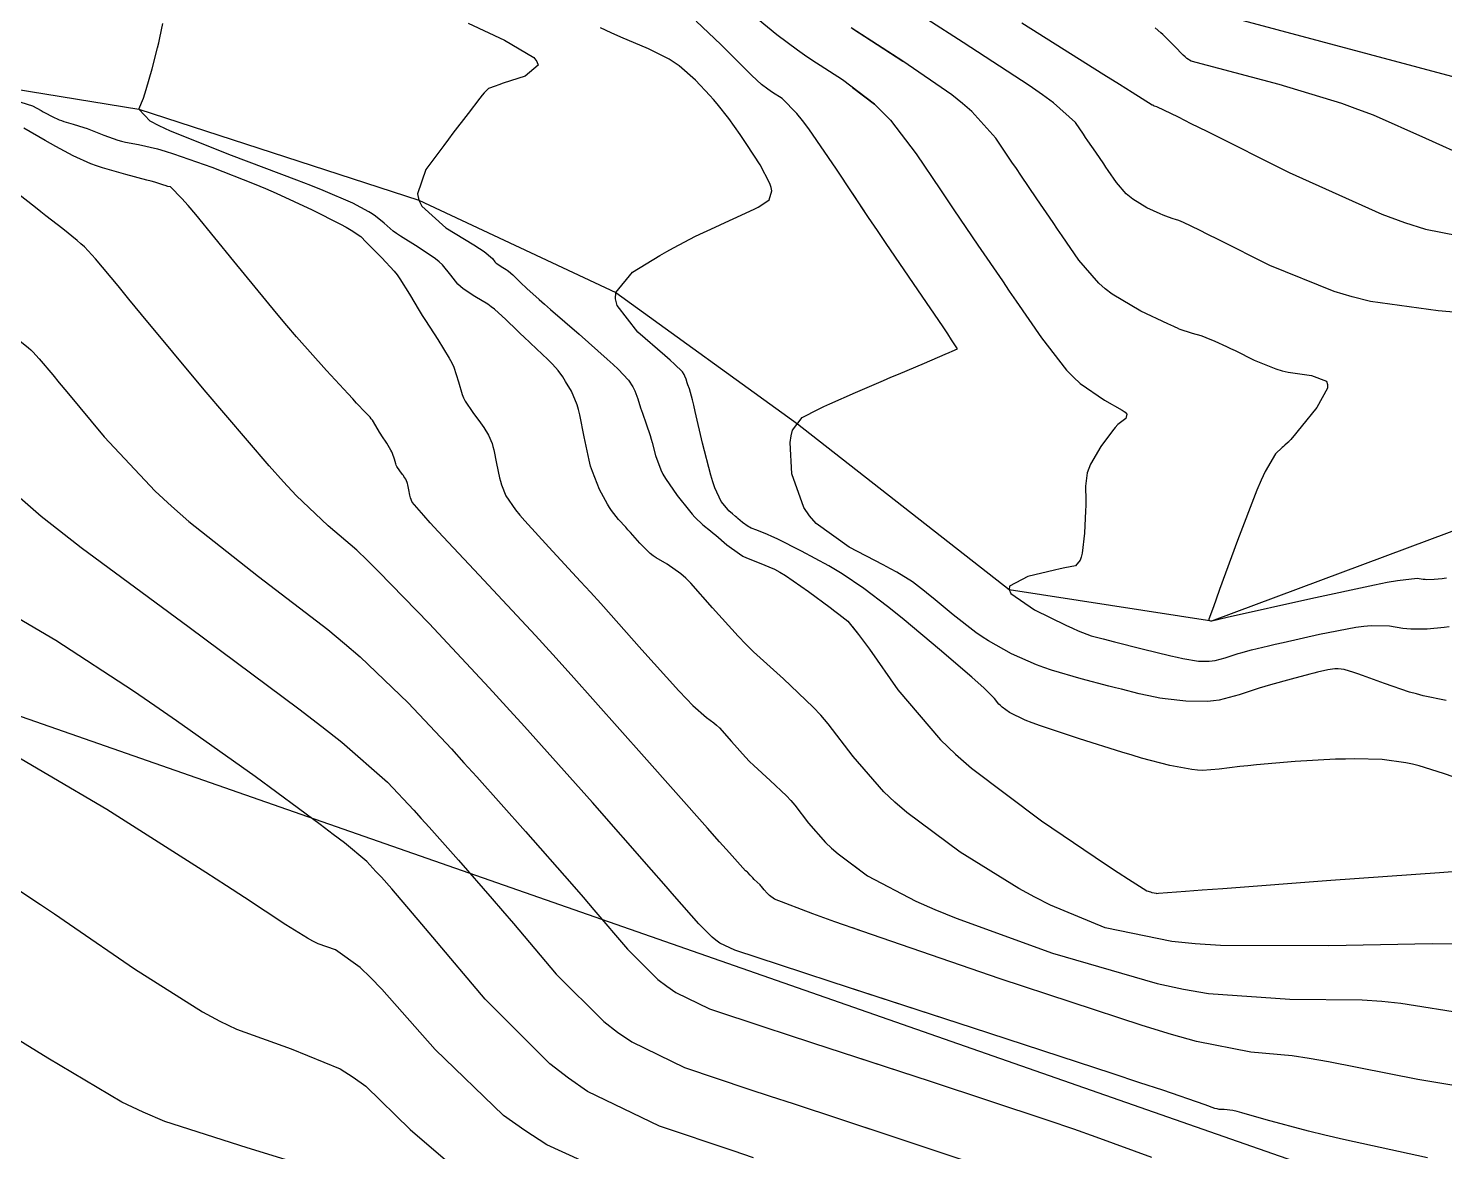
# Model space of a CAD drawing. Header units: metres. Extents: x 837475 to 838479, y 1189012 to 1191015.
# Drawn here: x 837783.6 to 837854.6, y 1190107.6 to 1190164 of the extents above; entities that cross this region are included whole.
import ezdxf

# ---------------------------------------------------------------- set-up
doc = ezdxf.new("R2010")
doc.units = ezdxf.units.M
doc.header["$LTSCALE"] = 0.3
for name, color, linetype in [('COTAS 10', 1, 'Continuous'), ('COTAS INT', 252, 'Continuous'), ('DRENAJE', 5, 'Continuous'), ('VIA2', 121, 'Continuous')]:
    doc.layers.add(name, color=color, linetype=linetype)

msp = doc.modelspace()

# ---------------------------------------------------------------- linework, layer by layer
at = {"layer": 'COTAS 10'}
for points in [[(837855.116, 1190118.013), (837854.014, 1190118.017), (837848.835, 1190117.915), (837843.388, 1190117.937), (837842.118, 1190118.02), (837840.952, 1190118.136), (837837.602, 1190118.833), (837834.858, 1190119.97), (837834.074, 1190120.364), (837833.28, 1190120.793), (837830.324, 1190122.625), (837827.662, 1190124.612), (837827.053, 1190125.138), (837826.5, 1190125.653), (837824.963, 1190127.428), (837823.711, 1190129.062), (837823.338, 1190129.489), (837822.953, 1190129.905), (837821.464, 1190131.316), (837819.967, 1190132.679), (837819.576, 1190133.064), (837819.196, 1190133.454), (837817.907, 1190134.889), (837816.816, 1190136.112), (837816.559, 1190136.367), (837816.322, 1190136.585), (837815.633, 1190137.071), (837815.081, 1190137.386), (837814.932, 1190137.496), (837814.784, 1190137.616), (837814.261, 1190138.132), (837813.784, 1190138.668), (837813.664, 1190138.8), (837813.55, 1190138.926), (837813.183, 1190139.321), (837812.838, 1190139.762), (837812.737, 1190139.917), (837812.634, 1190140.086), (837812.243, 1190140.813), (837811.877, 1190141.716), (837811.79, 1190141.996), (837811.71, 1190142.289), (837811.47, 1190143.454), (837811.25, 1190144.566), (837811.181, 1190144.826), (837811.109, 1190145.065), (837810.823, 1190145.753), (837810.535, 1190146.246), (837810.463, 1190146.362), (837810.394, 1190146.47), (837810.169, 1190146.785), (837809.877, 1190147.109), (837809.765, 1190147.223), (837809.64, 1190147.347), (837809.074, 1190147.881), (837808.44, 1190148.472), (837808.272, 1190148.632), (837808.107, 1190148.791), (837807.538, 1190149.351), (837806.966, 1190149.864), (837806.799, 1190149.992), (837806.629, 1190150.114), (837805.985, 1190150.507), (837805.394, 1190150.887), (837805.258, 1190151.001), (837805.133, 1190151.12), (837804.78, 1190151.581), (837804.36, 1190152.092), (837804.192, 1190152.241), (837804.002, 1190152.394), (837803.131, 1190152.975), (837802.253, 1190153.526), (837802.058, 1190153.66), (837801.884, 1190153.786), (837801.43, 1190154.176), (837800.997, 1190154.535), (837800.836, 1190154.642), (837800.657, 1190154.753), (837799.863, 1190155.181), (837798.375, 1190155.821), (837797.758, 1190156.065), (837797.053, 1190156.339), (837793.768, 1190157.571), (837790.705, 1190158.794), (837790.139, 1190159.062), (837789.696, 1190159.299), (837789.115, 1190159.904), (837789.351, 1190160.459), (837789.423, 1190160.666), (837789.497, 1190160.896), (837789.787, 1190161.92), (837790.057, 1190162.982), (837790.118, 1190163.237), (837790.173, 1190163.475), (837790.325, 1190164.192)], [(837841.307, 1190148.888), (837841.045, 1190148.998), (837840.749, 1190149.128), (837839.392, 1190149.762), (837837.955, 1190150.62), (837837.607, 1190150.89), (837837.282, 1190151.175), (837836.291, 1190152.321), (837835.451, 1190153.548), (837835.221, 1190153.883), (837834.993, 1190154.217), (837834.177, 1190155.406), (837833.372, 1190156.589), (837833.149, 1190156.919), (837832.927, 1190157.25), (837832.126, 1190158.454), (837830.924, 1190159.781), (837830.448, 1190160.19), (837829.911, 1190160.616), (837827.455, 1190162.306), (837824.863, 1190163.988)], [(837824.923, 1190163.949), (837827.455, 1190162.306)], [(837841.307, 1190148.888), (837841.966, 1190148.658), (837842.407, 1190148.538), (837842.531, 1190148.497), (837842.655, 1190148.453), (837843.112, 1190148.268), (837843.694, 1190147.997), (837843.898, 1190147.899), (837844.12, 1190147.791), (837845.076, 1190147.316), (837846.171, 1190146.869), (837846.482, 1190146.777), (837846.795, 1190146.7), (837847.95, 1190146.54), (837848.707, 1190146.252), (837848.769, 1190146.095), (837848.767, 1190145.904), (837848.227, 1190144.935), (837847.444, 1190143.966), (837847.29, 1190143.775), (837847.162, 1190143.617), (837846.923, 1190143.325), (837846.858, 1190143.255), (837846.84, 1190143.236), (837846.821, 1190143.218), (837846.751, 1190143.155), (837846.616, 1190143.036), (837846.557, 1190142.982), (837846.488, 1190142.919), (837846.158, 1190142.614), (837845.625, 1190141.724), (837845.428, 1190141.292), (837845.209, 1190140.779), (837844.239, 1190138.255), (837843.344, 1190135.794), (837843.172, 1190135.321), (837843.034, 1190134.938), (837842.809, 1190134.308), (837842.809, 1190134.274), (837842.813, 1190134.267), (837842.818, 1190134.26), (837842.848, 1190134.244), (837842.883, 1190134.236), (837842.89, 1190134.234), (837842.896, 1190134.232), (837842.911, 1190134.23), (837842.923, 1190134.23), (837842.931, 1190134.232), (837842.938, 1190134.235), (837842.94, 1190134.235), (837842.942, 1190134.236), (837842.95, 1190134.238), (837843.719, 1190134.41), (837847.931, 1190135.352), (837851.117, 1190136.039), (837851.749, 1190136.164), (837852.273, 1190136.261), (837853.261, 1190136.376), (837853.564, 1190136.325), (837853.655, 1190136.316), (837853.75, 1190136.311), (837854.117, 1190136.313), (837854.511, 1190136.35), (837854.622, 1190136.366), (837854.734, 1190136.385)], [(837782.361, 1190141.108), (837784.222, 1190139.477), (837785.141, 1190138.755), (837786.234, 1190137.917), (837791.64, 1190133.914), (837797.151, 1190129.821), (837798.311, 1190128.926), (837799.311, 1190128.134), (837801.602, 1190126.136), (837802.912, 1190124.73), (837803.294, 1190124.312), (837803.685, 1190123.881), (837805.167, 1190122.222), (837806.854, 1190120.286), (837807.373, 1190119.681), (837807.916, 1190119.046), (837810.068, 1190116.503), (837812.455, 1190114.119), (837813.146, 1190113.584), (837813.85, 1190113.103), (837816.503, 1190111.819), (837819.733, 1190110.737), (837820.802, 1190110.383), (837821.945, 1190110.006), (837826.703, 1190108.448), (837831.513, 1190106.832)], [(837824.963, 1190127.428), (837824.923, 1190127.48)], [(837824.923, 1190109.031), (837826.703, 1190108.448)]]:
    msp.add_lwpolyline(points, dxfattribs=at)
at = {"layer": 'COTAS INT'}
for points in [[(837838.662, 1190155.655), (837838.174, 1190156.219), (837837.76, 1190156.823), (837837.647, 1190156.988), (837837.534, 1190157.152), (837837.133, 1190157.738), (837836.736, 1190158.32), (837836.627, 1190158.483), (837836.517, 1190158.646), (837836.123, 1190159.239), (837835.019, 1190160.215), (837834.462, 1190160.62), (837833.797, 1190161.084), (837830.485, 1190163.243), (837826.84, 1190165.609)], [(837805.653, 1190164.209), (837807.476, 1190163.372), (837808.935, 1190162.499), (837809.098, 1190162.295), (837809.157, 1190162.107), (837808.5, 1190161.561), (837807.404, 1190161.198), (837807.186, 1190161.125), (837807.006, 1190161.063), (837806.664, 1190160.939), (837806.447, 1190160.718), (837806.345, 1190160.596), (837806.224, 1190160.447), (837805.638, 1190159.688), (837804.884, 1190158.691), (837804.659, 1190158.392), (837804.426, 1190158.083), (837803.523, 1190156.882), (837803.098, 1190155.662), (837803.166, 1190155.341), (837803.314, 1190155.027), (837804.521, 1190153.951), (837805.933, 1190153.088), (837806.212, 1190152.908), (837806.441, 1190152.753), (837806.862, 1190152.407), (837806.992, 1190152.237), (837807.038, 1190152.193), (837807.089, 1190152.151), (837807.307, 1190152.01), (837807.545, 1190151.865), (837807.607, 1190151.82), (837807.669, 1190151.773), (837807.88, 1190151.584), (837808.113, 1190151.356), (837808.188, 1190151.284), (837808.268, 1190151.209), (837808.595, 1190150.905), (837809.215, 1190150.352), (837809.479, 1190150.12), (837809.783, 1190149.854), (837811.217, 1190148.606), (837812.628, 1190147.359), (837812.918, 1190147.093), (837813.164, 1190146.861), (837813.689, 1190146.312), (837813.907, 1190145.969), (837813.959, 1190145.867), (837814.008, 1190145.763), (837814.156, 1190145.364), (837814.297, 1190144.919), (837814.342, 1190144.785), (837814.39, 1190144.647), (837814.582, 1190144.11), (837814.781, 1190143.523), (837814.833, 1190143.352), (837814.883, 1190143.179), (837815.049, 1190142.523), (837815.309, 1190141.803), (837815.418, 1190141.589), (837815.543, 1190141.368), (837816.127, 1190140.516), (837816.744, 1190139.747), (837816.89, 1190139.579), (837817.025, 1190139.429), (837817.423, 1190139.048), (837817.807, 1190138.738), (837817.933, 1190138.633), (837818.069, 1190138.52), (837818.632, 1190138.044), (837819.258, 1190137.584), (837819.433, 1190137.481), (837819.609, 1190137.389), (837820.25, 1190137.146), (837821.022, 1190136.819), (837821.281, 1190136.675), (837821.559, 1190136.507), (837822.725, 1190135.705), (837823.815, 1190134.895), (837824.044, 1190134.722), (837824.243, 1190134.571), (837824.699, 1190134.21), (837825.236, 1190133.551)], [(837825.736, 1190154.472), (837824.133, 1190156.884), (837822.733, 1190158.913), (837822.42, 1190159.329), (837822.139, 1190159.682), (837821.394, 1190160.431), (837820.909, 1190160.746), (837820.793, 1190160.825), (837820.684, 1190160.9), (837820.356, 1190161.143), (837819.875, 1190161.584), (837819.671, 1190161.784), (837819.435, 1190162.018), (837818.326, 1190163.147), (837817.089, 1190164.309)], [(837826.025, 1190160.149), (837824.424, 1190161.368), (837822.886, 1190162.367), (837822.517, 1190162.617), (837822.172, 1190162.856), (837821.129, 1190163.627), (837820.204, 1190164.408)], [(837833.423, 1190164.239), (837837.535, 1190161.643), (837838.321, 1190161.148), (837838.953, 1190160.75), (837839.96, 1190160.121), (837839.968, 1190160.123), (837839.982, 1190160.123), (837839.991, 1190160.121), (837839.993, 1190160.121), (837839.996, 1190160.12), (837840.003, 1190160.116), (837840.012, 1190160.109), (837840.018, 1190160.103), (837840.031, 1190160.089), (837840.047, 1190160.073), (837840.056, 1190160.067), (837840.184, 1190160.033), (837841.263, 1190159.51), (837841.909, 1190159.189), (837842.705, 1190158.793), (837846.836, 1190156.725), (837851.493, 1190154.631), (837852.621, 1190154.217), (837853.68, 1190153.875), (837856.923, 1190153.243)], [(837843.785, 1190164.555), (837857.925, 1190160.775)], [(837820.662, 1190138.564), (837820.137, 1190138.773), (837819.844, 1190138.882), (837819.766, 1190138.923), (837819.688, 1190138.967), (837819.416, 1190139.165), (837819.176, 1190139.368), (837819.118, 1190139.416), (837819.064, 1190139.461), (837818.9, 1190139.593), (837818.73, 1190139.756), (837818.672, 1190139.82), (837818.61, 1190139.892), (837818.346, 1190140.22), (837818.024, 1190140.901), (837817.925, 1190141.196), (837817.821, 1190141.536), (837817.411, 1190143.146), (837817.042, 1190144.725), (837816.964, 1190145.045), (837816.897, 1190145.315), (837816.746, 1190145.865), (837816.671, 1190146.074), (837816.653, 1190146.127), (837816.635, 1190146.179), (837816.58, 1190146.353), (837816.523, 1190146.507), (837816.504, 1190146.548), (837816.484, 1190146.587), (837816.399, 1190146.72), (837816, 1190147.104), (837815.781, 1190147.3), (837815.515, 1190147.537), (837814.164, 1190148.718), (837813.114, 1190150.053), (837813.038, 1190150.387), (837813.055, 1190150.704), (837813.893, 1190151.72), (837815.257, 1190152.552), (837815.606, 1190152.754), (837815.943, 1190152.943), (837817.056, 1190153.522), (837818.036, 1190153.987), (837818.289, 1190154.104), (837818.534, 1190154.216), (837819.351, 1190154.577), (837820.032, 1190154.896), (837820.191, 1190154.981), (837820.336, 1190155.065), (837820.753, 1190155.358), (837820.886, 1190155.798), (837820.851, 1190155.976), (837820.786, 1190156.177), (837820.296, 1190157.105), (837819.634, 1190158.121), (837819.461, 1190158.378), (837819.292, 1190158.625), (837818.718, 1190159.429), (837818.132, 1190160.172), (837817.955, 1190160.381), (837817.772, 1190160.591), (837817.059, 1190161.36), (837816.238, 1190162.073), (837815.987, 1190162.248), (837815.727, 1190162.413), (837814.7, 1190162.927), (837813.31, 1190163.522), (837812.821, 1190163.738), (837812.286, 1190163.976)], [(837855.924, 1190157.427), (837853.692, 1190158.431), (837851.073, 1190159.593), (837850.288, 1190159.891), (837849.477, 1190160.178), (837846.332, 1190161.132), (837841.921, 1190162.311), (837841.706, 1190162.449), (837841.62, 1190162.523), (837841.523, 1190162.612), (837841.078, 1190163.062), (837840.613, 1190163.537), (837840.504, 1190163.642), (837840.403, 1190163.735), (837840.109, 1190163.975)], [(837824.923, 1190160.988), (837826.025, 1190160.149), (837826.434, 1190159.759), (837826.828, 1190159.347), (837828.129, 1190157.669), (837829.336, 1190155.854), (837829.671, 1190155.355), (837830.007, 1190154.857), (837831.222, 1190153.073), (837832.451, 1190151.281), (837832.795, 1190150.778), (837833.142, 1190150.273), (837834.408, 1190148.423), (837835.67, 1190146.808), (837836.014, 1190146.45), (837836.355, 1190146.13), (837837.568, 1190145.299), (837838.462, 1190144.805), (837838.602, 1190144.698), (837838.696, 1190144.605), (837838.649, 1190144.376), (837838.241, 1190144.074), (837838.108, 1190143.934), (837837.967, 1190143.77), (837837.383, 1190142.973), (837836.876, 1190142.088), (837836.783, 1190141.867), (837836.71, 1190141.657), (837836.619, 1190140.99), (837836.636, 1190140.265), (837836.633, 1190140.019), (837836.625, 1190139.754), (837836.568, 1190138.633), (837836.449, 1190137.622), (837836.403, 1190137.425), (837836.351, 1190137.266), (837836.115, 1190136.991), (837835.582, 1190136.886), (837835.342, 1190136.833), (837835.063, 1190136.77), (837833.723, 1190136.456), (837832.802, 1190135.967), (837832.787, 1190135.794), (837832.875, 1190135.605), (837834.061, 1190134.783), (837835.631, 1190134.018), (837835.961, 1190133.864), (837836.246, 1190133.736), (837836.9, 1190133.48), (837837.511, 1190133.323), (837838.067, 1190133.18), (837839.462, 1190132.822), (837840.897, 1190132.471), (837841.219, 1190132.399), (837841.508, 1190132.339), (837842.283, 1190132.214), (837842.831, 1190132.206), (837842.979, 1190132.22), (837843.124, 1190132.24), (837843.632, 1190132.372), (837844.135, 1190132.541), (837844.277, 1190132.585), (837844.42, 1190132.628), (837844.947, 1190132.774), (837845.794, 1190132.979), (837846.139, 1190133.059), (837846.532, 1190133.149), (837848.351, 1190133.559), (837850.187, 1190133.913), (837850.591, 1190133.967), (837850.949, 1190134.003), (837851.866, 1190133.974), (837852.533, 1190133.86), (837852.734, 1190133.842), (837852.942, 1190133.83), (837853.753, 1190133.835), (837854.617, 1190133.915), (837854.859, 1190133.95)], [(837783.194, 1190160.247), (837783.794, 1190160.073), (837784.214, 1190159.829), (837784.322, 1190159.768), (837784.426, 1190159.711), (837784.77, 1190159.526), (837785.125, 1190159.368), (837785.236, 1190159.327), (837785.353, 1190159.287), (837785.82, 1190159.151), (837786.364, 1190158.989), (837786.529, 1190158.932), (837786.701, 1190158.871), (837787.372, 1190158.605), (837788.072, 1190158.351), (837788.261, 1190158.296), (837788.448, 1190158.247), (837789.108, 1190158.129), (837790.066, 1190157.908), (837790.441, 1190157.795), (837790.863, 1190157.66), (837792.785, 1190156.984), (837794.916, 1190156.157), (837795.471, 1190155.926), (837796.01, 1190155.695), (837797.827, 1190154.852), (837799.244, 1190154.13), (837799.53, 1190153.975), (837799.771, 1190153.839), (837800.258, 1190153.51), (837800.535, 1190153.222), (837800.643, 1190153.113), (837800.765, 1190152.991), (837801.32, 1190152.442), (837801.925, 1190151.779), (837802.078, 1190151.585), (837802.225, 1190151.386), (837802.706, 1190150.628), (837803.193, 1190149.798), (837803.344, 1190149.554), (837803.502, 1190149.303), (837804.132, 1190148.347), (837804.7, 1190147.415), (837804.819, 1190147.18), (837804.922, 1190146.955), (837805.156, 1190146.225), (837805.343, 1190145.583), (837805.416, 1190145.413), (837805.498, 1190145.247), (837805.872, 1190144.677), (837806.258, 1190144.17), (837806.348, 1190144.044), (837806.431, 1190143.924), (837806.668, 1190143.544), (837806.845, 1190143.121), (837806.889, 1190142.973), (837806.931, 1190142.813), (837807.067, 1190142.128), (837807.215, 1190141.41), (837807.264, 1190141.23), (837807.318, 1190141.057), (837807.543, 1190140.501), (837808.025, 1190139.798), (837808.24, 1190139.534), (837808.491, 1190139.239), (837809.694, 1190137.922), (837811.283, 1190136.211), (837811.778, 1190135.668), (837812.296, 1190135.094), (837814.366, 1190132.772), (837816.215, 1190130.72), (837816.595, 1190130.317), (837816.917, 1190129.985), (837817.6, 1190129.382), (837817.979, 1190129.114), (837818.109, 1190128.994), (837818.25, 1190128.854), (837818.85, 1190128.183), (837819.558, 1190127.393), (837819.767, 1190127.18), (837819.982, 1190126.968), (837820.805, 1190126.219), (837821.623, 1190125.443), (837821.834, 1190125.215), (837822.04, 1190124.98), (837822.727, 1190124.082), (837823.572, 1190123.107), (837823.876, 1190122.823), (837824.211, 1190122.534), (837825.674, 1190121.442), (837828.11, 1190120.158), (837829.058, 1190119.748), (837830.125, 1190119.314), (837834.966, 1190117.55), (837840.209, 1190116.03), (837841.529, 1190115.751), (837842.792, 1190115.532), (837846.876, 1190115.251), (837850.504, 1190115.21), (837851.479, 1190115.142), (837852.441, 1190115.049), (837855.808, 1190114.512)], [(837825.391, 1190118.658), (837824.041, 1190119.132), (837822.939, 1190119.524), (837821.023, 1190120.26), (837820.759, 1190120.457), (837820.699, 1190120.509), (837820.644, 1190120.56), (837820.492, 1190120.736), (837820.368, 1190120.898), (837820.331, 1190120.94), (837820.293, 1190120.982), (837820.145, 1190121.121), (837819.997, 1190121.256), (837819.92, 1190121.333), (837819.793, 1190121.476), (837819.684, 1190121.597), (837819.659, 1190121.622), (837819.636, 1190121.644), (837819.567, 1190121.692), (837818.752, 1190122.584), (837818.258, 1190123.138), (837817.647, 1190123.825), (837814.471, 1190127.413), (837810.809, 1190131.521), (837809.891, 1190132.535), (837809.016, 1190133.497), (837806.204, 1190136.524), (837804.145, 1190138.716), (837803.744, 1190139.151), (837803.416, 1190139.511), (837802.843, 1190140.189), (837802.758, 1190140.399), (837802.738, 1190140.464), (837802.72, 1190140.532), (837802.664, 1190140.802), (837802.613, 1190141.061), (837802.597, 1190141.121), (837802.58, 1190141.176), (837802.514, 1190141.336), (837802.424, 1190141.479), (837802.393, 1190141.524), (837802.359, 1190141.572), (837802.213, 1190141.763), (837802.072, 1190141.978), (837802.041, 1190142.041), (837802.014, 1190142.104), (837801.944, 1190142.347), (837801.855, 1190142.622), (837801.817, 1190142.707), (837801.772, 1190142.795), (837801.557, 1190143.146), (837801.32, 1190143.507), (837801.261, 1190143.601), (837801.204, 1190143.693), (837801.02, 1190144.006), (837800.839, 1190144.292), (837800.783, 1190144.367), (837800.726, 1190144.44), (837800.498, 1190144.69), (837800.049, 1190145.156), (837799.852, 1190145.366), (837799.624, 1190145.611), (837798.536, 1190146.786), (837797.036, 1190148.482), (837796.548, 1190149.055), (837796.028, 1190149.674), (837793.888, 1190152.281), (837791.974, 1190154.617), (837791.597, 1190155.063), (837791.286, 1190155.423), (837790.716, 1190156.001), (837790.572, 1190156.026), (837790.53, 1190156.036), (837790.487, 1190156.049), (837790.32, 1190156.11), (837789.932, 1190156.232), (837789.749, 1190156.283), (837789.532, 1190156.342), (837788.476, 1190156.618), (837787.296, 1190156.962), (837787.002, 1190157.063), (837786.721, 1190157.167), (837785.822, 1190157.567), (837784.953, 1190158.032), (837784.691, 1190158.178), (837784.419, 1190158.332), (837783.359, 1190158.947)], [(837853.772, 1190107.281), (837849.564, 1190108.204), (837848.635, 1190108.42), (837847.809, 1190108.618), (837845.68, 1190109.189), (837844.47, 1190109.547), (837844.222, 1190109.611), (837844.014, 1190109.66), (837843.578, 1190109.71), (837843.318, 1190109.716), (837843.22, 1190109.737), (837843.111, 1190109.767), (837842.623, 1190109.942), (837840.491, 1190110.675), (837839.346, 1190111.055), (837837.961, 1190111.512), (837830.953, 1190113.804), (837823.904, 1190116.102), (837822.493, 1190116.563), (837821.316, 1190116.948), (837819.019, 1190117.705), (837818.275, 1190118.065), (837818.077, 1190118.2), (837817.883, 1190118.35), (837817.213, 1190119.019), (837816.002, 1190120.42), (837815.467, 1190121.032), (837814.845, 1190121.74), (837811.877, 1190125.108), (837808.47, 1190128.922), (837807.572, 1190129.911), (837806.693, 1190130.872), (837803.682, 1190134.104), (837801.152, 1190136.707), (837800.576, 1190137.271), (837800.054, 1190137.768), (837798.621, 1190138.996), (837797.011, 1190140.521), (837796.378, 1190141.204), (837795.664, 1190142.001), (837792.406, 1190145.822), (837789.264, 1190149.604), (837788.622, 1190150.377), (837788.078, 1190151.03), (837786.94, 1190152.399), (837786.389, 1190152.99), (837786.216, 1190153.153), (837786.035, 1190153.317), (837785.308, 1190153.906), (837784.458, 1190154.556), (837784.2, 1190154.758), (837783.931, 1190154.97), (837782.875, 1190155.812)], [(837854.721, 1190130.239), (837853.554, 1190130.475), (837853.219, 1190130.561), (837852.88, 1190130.657), (837851.613, 1190131.081), (837850.514, 1190131.483), (837850.28, 1190131.566), (837850.077, 1190131.636), (837849.599, 1190131.785), (837849.303, 1190131.824), (837849.215, 1190131.824), (837849.124, 1190131.82), (837848.772, 1190131.767), (837848.266, 1190131.646), (837848.079, 1190131.6), (837847.87, 1190131.547), (837846.944, 1190131.31), (837845.897, 1190131.02), (837845.613, 1190130.935), (837845.331, 1190130.847), (837844.333, 1190130.512), (837843.325, 1190130.25), (837843.036, 1190130.209), (837842.744, 1190130.182), (837841.655, 1190130.197), (837840.617, 1190130.318), (837840.356, 1190130.357), (837840.108, 1190130.398), (837839.309, 1190130.568), (837838.424, 1190130.795), (837838.121, 1190130.873), (837837.793, 1190130.957), (837836.401, 1190131.313), (837834.919, 1190131.748), (837834.535, 1190131.882), (837834.163, 1190132.021), (837832.912, 1190132.57), (837831.747, 1190133.227), (837831.428, 1190133.434), (837831.11, 1190133.652), (837829.977, 1190134.53), (837828.981, 1190135.362), (837828.75, 1190135.55), (837828.538, 1190135.721), (837827.934, 1190136.186), (837827.157, 1190136.665), (837826.837, 1190136.844), (837826.471, 1190137.044), (837824.769, 1190137.932), (837823.109, 1190139.117), (837822.77, 1190139.504), (837822.484, 1190139.915), (837821.884, 1190141.612), (837821.806, 1190143.178), (837821.848, 1190143.507), (837821.918, 1190143.791), (837822.403, 1190144.439), (837823.218, 1190144.845), (837823.496, 1190144.976), (837823.798, 1190145.116), (837825.078, 1190145.686), (837826.479, 1190146.292), (837826.856, 1190146.454), (837827.229, 1190146.613), (837828.54, 1190147.166), (837829.574, 1190147.601), (837829.773, 1190147.685), (837829.933, 1190147.754), (837830.198, 1190147.872), (837829.903, 1190148.336), (837829.71, 1190148.623), (837829.47, 1190148.978), (837828.204, 1190150.831), (837826.619, 1190153.159), (837826.178, 1190153.813), (837825.736, 1190154.472), (837824.923, 1190155.695)], [(837857.036, 1190149.543), (837854.319, 1190149.782), (837850.92, 1190150.254), (837849.999, 1190150.481), (837849.087, 1190150.75), (837845.865, 1190152.066), (837843.275, 1190153.363), (837842.761, 1190153.619), (837842.335, 1190153.831), (837841.532, 1190154.223), (837841.307, 1190154.314), (837841.246, 1190154.336), (837841.185, 1190154.356), (837840.968, 1190154.415), (837840.643, 1190154.529), (837840.515, 1190154.583), (837840.369, 1190154.647), (837839.701, 1190154.959), (837838.993, 1190155.381), (837838.822, 1190155.515), (837838.662, 1190155.655)], [(837783.159, 1190148.276), (837783.592, 1190147.925), (837783.7, 1190147.828), (837783.802, 1190147.731), (837784.13, 1190147.379), (837784.808, 1190146.565), (837785.131, 1190146.176), (837785.513, 1190145.716), (837787.384, 1190143.465), (837789.943, 1190140.739), (837790.76, 1190139.98), (837791.623, 1190139.219), (837795.131, 1190136.455), (837798.603, 1190133.794), (837799.443, 1190133.099), (837800.231, 1190132.421), (837802.642, 1190130.12), (837804.803, 1190127.801), (837805.433, 1190127.111), (837806.078, 1190126.401), (837808.522, 1190123.665), (837810.849, 1190121.013), (837811.42, 1190120.357), (837811.959, 1190119.733), (837813.641, 1190117.761), (837815.169, 1190116.234), (837815.611, 1190115.892), (837816.062, 1190115.584), (837817.761, 1190114.762), (837820.525, 1190113.842), (837821.647, 1190113.473), (837822.925, 1190113.054), (837828.828, 1190111.126), (837834.737, 1190109.172), (837836.018, 1190108.736), (837837.145, 1190108.346), (837839.933, 1190107.317)], [(837855.697, 1190126.18), (837854.577, 1190126.569), (837853.354, 1190126.955), (837853.02, 1190127.037), (837852.687, 1190127.107), (837851.499, 1190127.266), (837850.115, 1190127.303), (837849.658, 1190127.296), (837849.17, 1190127.281), (837847.141, 1190127.164), (837845.196, 1190127.004), (837844.76, 1190126.962), (837844.37, 1190126.92), (837843.331, 1190126.78), (837842.497, 1190126.727), (837842.234, 1190126.741), (837841.959, 1190126.768), (837840.852, 1190126.969), (837839.431, 1190127.346), (837838.957, 1190127.483), (837838.449, 1190127.634), (837836.325, 1190128.301), (837834.356, 1190128.967), (837833.945, 1190129.117), (837833.592, 1190129.254), (837832.805, 1190129.625), (837832.441, 1190129.9), (837832.355, 1190129.976), (837832.277, 1190130.052), (837832.047, 1190130.325), (837831.511, 1190130.869), (837831.239, 1190131.116), (837830.914, 1190131.406), (837829.293, 1190132.799), (837827.513, 1190134.281), (837827.087, 1190134.626), (837826.691, 1190134.943), (837825.5, 1190135.854), (837824.412, 1190136.583), (837824.079, 1190136.786), (837823.733, 1190136.989), (837822.371, 1190137.726), (837821.147, 1190138.336), (837820.887, 1190138.46), (837820.662, 1190138.564)], [(837819.956, 1190107.293), (837818.942, 1190107.631), (837815.245, 1190108.876), (837811.638, 1190110.622), (837810.68, 1190111.276), (837809.741, 1190112.003), (837806.495, 1190115.245), (837803.873, 1190118.359), (837803.327, 1190119.006), (837802.858, 1190119.559), (837801.812, 1190120.779), (837801.292, 1190121.361), (837801.155, 1190121.512), (837801.021, 1190121.658), (837800.562, 1190122.152), (837799.434, 1190123.088), (837798.879, 1190123.515), (837798.218, 1190124.014), (837794.953, 1190126.419), (837791.015, 1190129.215), (837789.93, 1190129.96), (837788.847, 1190130.693), (837784.953, 1190133.235), (837781.121, 1190135.491)], [(837824.923, 1190133.935), (837825.236, 1190133.551), (837825.485, 1190133.213), (837825.778, 1190132.806), (837827.198, 1190130.774), (837829.341, 1190128.258), (837830.089, 1190127.548), (837830.905, 1190126.831), (837834.411, 1190124.19), (837837.622, 1190122.021), (837838.251, 1190121.602), (837838.768, 1190121.261), (837839.697, 1190120.685), (837839.872, 1190120.63), (837839.914, 1190120.618), (837839.953, 1190120.607), (837840.07, 1190120.575), (837840.162, 1190120.559), (837840.206, 1190120.555), (837840.275, 1190120.56), (837841.638, 1190120.667), (837842.476, 1190120.73), (837843.513, 1190120.808), (837848.922, 1190121.213), (837854.376, 1190121.611), (837855.442, 1190121.685)], [(837824.993, 1190102.207), (837824.428, 1190102.414), (837822.454, 1190103.093), (837819.986, 1190103.909), (837819.11, 1190104.203), (837818.151, 1190104.525), (837813.987, 1190105.934), (837809.589, 1190107.947), (837808.481, 1190108.651), (837807.421, 1190109.418), (837803.987, 1190112.72), (837801.32, 1190115.747), (837800.742, 1190116.342), (837800.235, 1190116.83), (837798.982, 1190117.715), (837798.117, 1190118.028), (837797.854, 1190118.157), (837797.579, 1190118.303), (837796.503, 1190118.982), (837794.429, 1190120.355), (837793.526, 1190120.938), (837792.481, 1190121.609), (837787.52, 1190124.769), (837781.586, 1190128.24)], [(837782.129, 1190121.35), (837784.182, 1190120.005), (837784.887, 1190119.53), (837785.65, 1190119.011), (837788.899, 1190116.77), (837792.317, 1190114.614), (837793.187, 1190114.149), (837794.024, 1190113.742), (837796.77, 1190112.748), (837799.223, 1190111.751), (837799.875, 1190111.342), (837800.515, 1190110.875), (837802.73, 1190108.708), (837805.563, 1190106.283)], [(837824.923, 1190122.002), (837825.674, 1190121.442)], [(837858.324, 1190110.374), (837853.29, 1190111.215), (837848.809, 1190112.105), (837847.842, 1190112.271), (837846.993, 1190112.403), (837844.918, 1190112.588), (837842.196, 1190113.127), (837840.94, 1190113.482), (837839.466, 1190113.925), (837832.331, 1190116.268), (837825.391, 1190118.658), (837824.923, 1190118.822)], [(837830.953, 1190113.804), (837824.923, 1190115.77)], [(837798.211, 1190106.672), (837794.558, 1190107.781), (837790.431, 1190109.108), (837789.336, 1190109.575), (837788.262, 1190110.085), (837784.558, 1190112.287), (837781.343, 1190114.258)], [(837824.923, 1190112.401), (837828.828, 1190111.126)]]:
    msp.add_lwpolyline(points, dxfattribs=at)
at = {"layer": 'DRENAJE'}
for p, q in [((837773.921, 1190162.367), (837789.115, 1190159.904)), ((837789.115, 1190159.904), (837803.166, 1190155.341)), ((837803.166, 1190155.341), (837813.055, 1190150.704)), ((837813.055, 1190150.704), (837822.161, 1190144.115)), ((837822.161, 1190144.115), (837832.787, 1190135.794)), ((837842.95, 1190134.238), (837856.004, 1190139.096)), ((837832.787, 1190135.794), (837842.95, 1190134.238))]:
    msp.add_line(p, q, dxfattribs=at)
at = {"layer": 'VIA2'}
msp.add_line((837782.889, 1190129.548), (837921.915, 1190081.012), dxfattribs=at)

doc.saveas('drawing.dxf')
